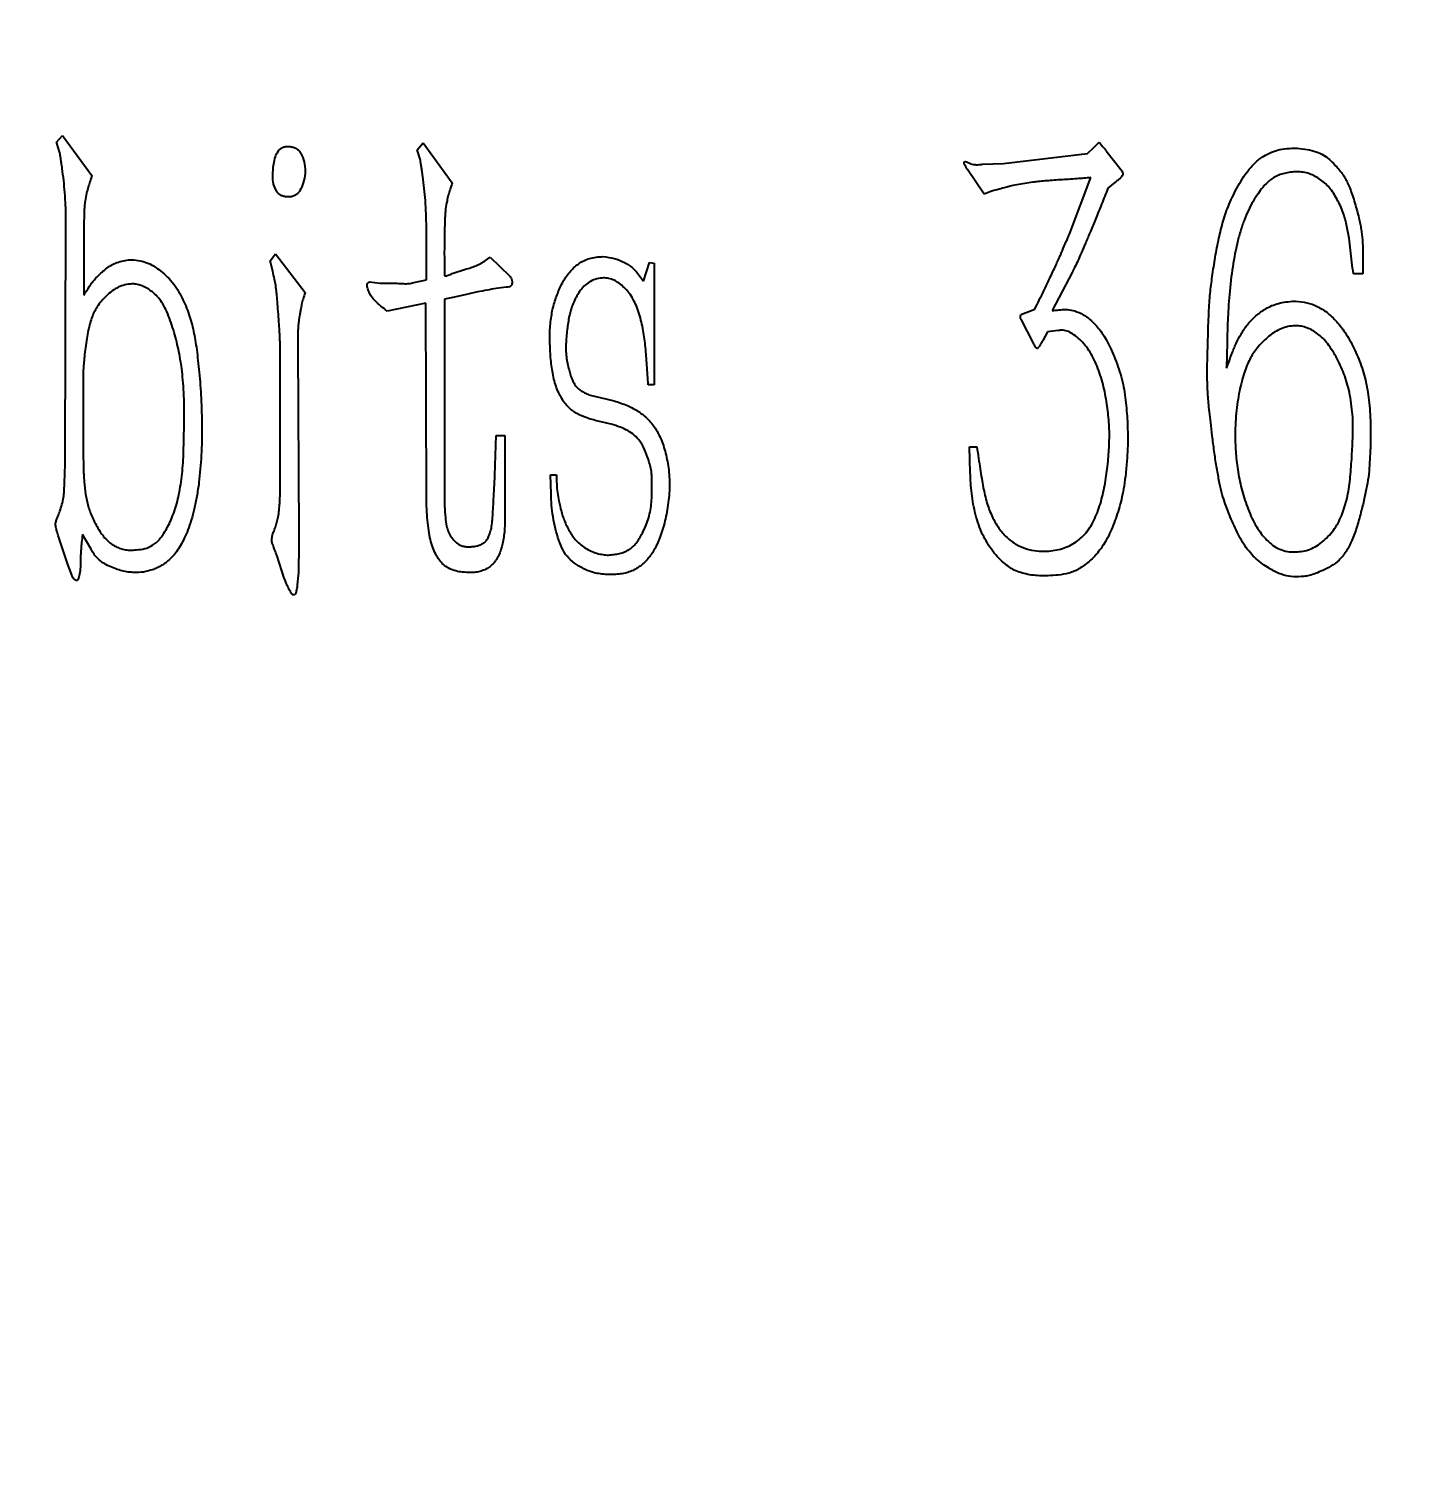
# Model space of a CAD drawing. Header units: millimetres. Extents: x 0 to 420, y 0 to 297.
# Drawn here: x 138.67 to 156.56, y 184.37 to 203.14 of the extents above; entities that cross this region are included whole.
import ezdxf

# ---------------------------------------------------------------- set-up
doc = ezdxf.new("R2010")
doc.units = ezdxf.units.MM
doc.layers.add('10', color=7, linetype='Continuous')
doc.styles.add('SLDTEXTSTYLE2', font='TXT', dxfattribs={"width": 0.7})
doc.dimstyles.new('SLDDIMSTYLE0', dxfattribs={"dimtxt": 3, "dimasz": 4.08, "dimexe": 0, "dimexo": 0.0625, "dimgap": 0.75, "dimtad": 1, "dimlfac": 0.5, "dimrnd": 1e-09, "dimzin": 12, "dimdsep": 46, "dimtxsty": 'SLDTEXTSTYLE2', "dimsah": 1, "dimcen": 0.09, "dimadec": 0, "dimazin": 3, "dimtol": 1, "dimtp": 0.01, "dimtm": 0.01, "dimtfac": 1, "dimtofl": 0, "dimtmove": 0, "dimatfit": 3, "dimfxl": 1, "dimfrac": 2, "dimtolj": 1, "dimarcsym": 0})

# ---------------------------------------------------------------- blocks, each defined once
blk = doc.blocks.new('_D')
at = {"layer": '10'}
for p, q in [((92.05, 150.02), (92.05, 268)), ((207.95, 150.02), (207.95, 268)), ((92.05, 266), (207.95, 266))]:
    blk.add_line(p, q, dxfattribs=at)
for points in [[(92.05, 266), (96.13, 265.492), (96.13, 266.508)], [(207.95, 266), (203.87, 266.508), (203.87, 265.492)]]:
    blk.add_solid(points, dxfattribs=at)
at = {"layer": '10', "char_height": 3, "attachment_point": 1, "style": 'SLDTEXTSTYLE2'}
for s, insert in [('±0.01', (150.035, 269.867)), ('57.95', (139.525, 269.867))]:
    blk.add_mtext(s, dxfattribs=dict(at, insert=insert))
blk = doc.blocks.new('_D_1')
at = {"layer": '10'}
for p, q in [((92.05, 249.98), (227, 249.98)), ((225, 249.98), (225, 150.02)), ((92.05, 150.02), (227, 150.02))]:
    blk.add_line(p, q, dxfattribs=at)
for points in [[(225, 249.98), (224.492, 245.9), (225.508, 245.9)], [(225, 150.02), (225.508, 154.1), (224.492, 154.1)]]:
    blk.add_solid(points, dxfattribs=at)
at = {"layer": '10', "char_height": 3, "attachment_point": 1, "rotation": 90, "style": 'SLDTEXTSTYLE2'}
for s, insert in [('±0.01', (221.133, 200.035)), ('49.98', (221.133, 189.525))]:
    blk.add_mtext(s, dxfattribs=dict(at, insert=insert))

msp = doc.modelspace()

# ---------------------------------------------------------------- linework, layer by layer
at = {"color": 7, "linetype": 'Continuous', "lineweight": 25}
for p, q in [((139.024, 201.666), (139.102, 201.752)), ((139.068, 201.528), (139.024, 201.666)), ((139.102, 201.752), (139.482, 201.234)), ((143.702, 201.57), (143.78, 201.657)), ((143.78, 201.657), (144.16, 201.139)), ((152.486, 201.597), (152.555, 201.666)), ((143.746, 201.432), (143.702, 201.57)), ((151.312, 201.39), (152.4, 201.519)), ((152.4, 201.519), (152.486, 201.597)), ((152.658, 201.536), (152.823, 201.329)), ((151.063, 200.992), (150.847, 201.312)), ((151.036, 201.381), (151.312, 201.39)), ((151.692, 201.148), (151.434, 201.105)), ((152.167, 200.475), (152.444, 201.208)), ((152.762, 201.148), (152.667, 201.07)), ((151.148, 201.027), (151.063, 200.992)), ((139.137, 197.558), (139.146, 200.647)), ((139.379, 200.535), (139.379, 199.681)), ((143.824, 199.879), (143.824, 200.544)), ((141.795, 200.129), (141.864, 200.216)), ((141.829, 199.991), (141.795, 200.129)), ((141.864, 200.216), (142.251, 199.715)), ((144.057, 200.147), (144.057, 199.931)), ((144.574, 200.12), (144.652, 200.173)), ((144.652, 200.173), (144.902, 199.931)), ((155.975, 200.233), (155.975, 199.957)), ((144.169, 199.966), (144.333, 200.017)), ((146.564, 199.966), (146.64, 199.862)), ((146.64, 199.862), (146.718, 200.104)), ((146.718, 200.104), (146.779, 200.095)), ((146.779, 200.095), (146.779, 198.516)), ((152.202, 199.975), (151.942, 199.482)), ((155.975, 199.957), (155.855, 199.957)), ((143.09, 199.853), (143.219, 199.837)), ((143.219, 199.837), (143.341, 199.837)), ((143.659, 199.844), (143.824, 199.879)), ((144.86, 199.784), (144.729, 199.768)), ((143.815, 199.577), (143.314, 199.474)), ((143.824, 197.066), (143.815, 199.577)), ((144.186, 199.655), (144.057, 199.629)), ((144.057, 199.629), (144.057, 197.126)), ((151.537, 199.43), (151.606, 199.457)), ((151.606, 199.457), (151.719, 199.499)), ((151.692, 199.077), (151.554, 199.344)), ((151.882, 199.206), (151.822, 199.094)), ((152.02, 199.223), (151.882, 199.206)), ((141.924, 197.54), (141.924, 199.068)), ((142.157, 199.008), (142.166, 196.583)), ((154.214, 199.068), (154.207, 198.732)), ((139.37, 198.645), (139.37, 197.662)), ((146.779, 198.516), (146.702, 198.516)), ((146.003, 198.369), (146.261, 198.309)), ((144.712, 197.342), (144.729, 197.86)), ((144.729, 197.86), (144.842, 197.86)), ((144.842, 197.86), (144.842, 197.351)), ((150.872, 197.713), (150.967, 197.713)), ((150.881, 197.377), (150.872, 197.713)), ((145.432, 197.351), (145.51, 197.351)), ((145.441, 197.101), (145.432, 197.351)), ((139.171, 196.185), (139.05, 196.548)), ((139.473, 196.385), (139.361, 196.574)), ((142.166, 196.583), (142.166, 196.272)), ((139.215, 196.074), (139.171, 196.185)), ((141.984, 195.996), (141.881, 196.307))]:
    msp.add_line(p, q, dxfattribs=at)
for points, knots in [([(152.555, 201.666), (152.557, 201.664), (152.566, 201.653), (152.585, 201.628), (152.618, 201.588), (152.644, 201.555), (152.658, 201.536)], [0, 0, 0, 0, 0.05996, 0.245803, 0.562338, 1, 1, 1, 1]), ([(139.146, 200.647), (139.145, 200.712), (139.144, 200.835), (139.133, 201.01), (139.118, 201.17), (139.101, 201.297), (139.089, 201.39), (139.08, 201.447), (139.074, 201.492), (139.07, 201.517), (139.068, 201.528)], [0, 0, 0, 0, 0.220996, 0.414856, 0.593329, 0.767975, 0.846611, 0.912379, 0.963437, 1, 1, 1, 1]), ([(141.829, 201.234), (141.831, 201.255), (141.833, 201.306), (141.841, 201.387), (141.86, 201.475), (141.891, 201.542), (141.928, 201.585), (141.965, 201.604), (142.009, 201.613), (142.058, 201.611), (142.107, 201.601), (142.15, 201.576), (142.185, 201.54), (142.218, 201.475), (142.247, 201.381), (142.25, 201.301), (142.251, 201.26)], [0, 0, 0, 0, 0.06777, 0.160259, 0.260352, 0.351112, 0.393251, 0.436228, 0.481869, 0.534653, 0.588806, 0.640325, 0.691039, 0.746758, 0.868316, 1, 1, 1, 1]), ([(143.824, 200.544), (143.823, 200.609), (143.822, 200.731), (143.811, 200.906), (143.796, 201.067), (143.778, 201.193), (143.768, 201.287), (143.758, 201.346), (143.752, 201.393), (143.748, 201.42), (143.746, 201.432)], [0, 0, 0, 0, 0.219117, 0.411328, 0.588283, 0.761444, 0.840832, 0.90604, 0.959501, 1, 1, 1, 1]), ([(153.965, 199.103), (153.967, 199.164), (153.969, 199.278), (153.976, 199.439), (153.983, 199.579), (153.997, 199.738), (154.021, 199.933), (154.059, 200.173), (154.103, 200.413), (154.151, 200.606), (154.197, 200.753), (154.241, 200.866), (154.295, 200.982), (154.355, 201.101), (154.423, 201.214), (154.497, 201.316), (154.578, 201.402), (154.664, 201.474), (154.762, 201.529), (154.871, 201.568), (154.992, 201.588), (155.077, 201.588), (155.121, 201.588)], [0, 0, 0, 0, 0.0605814, 0.113982, 0.1602113, 0.1988966, 0.273117, 0.3558303, 0.4394664, 0.5154714, 0.5532396, 0.5931907, 0.635634, 0.6803307, 0.7253593, 0.766522, 0.8054684, 0.8421771, 0.8782103, 0.9159833, 0.956363, 1, 1, 1, 1]), ([(155.121, 201.588), (155.165, 201.584), (155.25, 201.577), (155.366, 201.546), (155.465, 201.504), (155.544, 201.444), (155.606, 201.379), (155.663, 201.319), (155.708, 201.259), (155.748, 201.2), (155.78, 201.134), (155.812, 201.06), (155.842, 200.972), (155.872, 200.876), (155.899, 200.78), (155.922, 200.691), (155.94, 200.612), (155.958, 200.516), (155.973, 200.392), (155.974, 200.289), (155.975, 200.233)], [0, 0, 0, 0, 0.075447, 0.142574, 0.202576, 0.257205, 0.308164, 0.35509, 0.396746, 0.435327, 0.474971, 0.520487, 0.572456, 0.631269, 0.689674, 0.741762, 0.787569, 0.826438, 0.905548, 1, 1, 1, 1]), ([(142.251, 201.26), (142.244, 201.22), (142.231, 201.143), (142.195, 201.056), (142.156, 200.999), (142.116, 200.973), (142.07, 200.956), (142.036, 200.957), (142.019, 200.958)], [0, 0, 0, 0, 0.2856879, 0.5439849, 0.6599119, 0.7657099, 0.8768301, 1, 1, 1, 1]), ([(150.847, 201.312), (150.838, 201.325), (150.822, 201.346), (150.809, 201.376), (150.8, 201.396), (150.808, 201.417), (150.842, 201.414), (150.868, 201.396), (150.901, 201.378), (150.938, 201.376), (150.984, 201.373), (151.018, 201.378), (151.036, 201.381)], [0, 0, 0, 0, 0.132359, 0.225951, 0.28294, 0.319095, 0.396534, 0.519662, 0.605047, 0.708878, 0.841084, 1, 1, 1, 1]), ([(152.823, 201.329), (152.834, 201.314), (152.853, 201.29), (152.866, 201.252), (152.852, 201.226), (152.833, 201.204), (152.801, 201.177), (152.776, 201.159), (152.762, 201.148)], [0, 0, 0, 0, 0.2365049, 0.3930336, 0.471298, 0.5993756, 0.7736958, 1, 1, 1, 1]), ([(155.855, 199.957), (155.846, 200.008), (155.83, 200.11), (155.815, 200.266), (155.797, 200.428), (155.766, 200.599), (155.716, 200.777), (155.647, 200.918), (155.582, 201.024), (155.526, 201.095), (155.462, 201.155), (155.394, 201.205), (155.32, 201.243), (155.243, 201.271), (155.161, 201.284), (155.077, 201.283), (154.996, 201.273), (154.921, 201.254), (154.853, 201.227), (154.79, 201.192), (154.732, 201.141), (154.671, 201.077), (154.611, 200.994), (154.547, 200.895), (154.486, 200.78), (154.431, 200.649), (154.383, 200.505), (154.327, 200.29), (154.274, 200.003), (154.243, 199.709), (154.228, 199.478), (154.221, 199.323), (154.215, 199.189), (154.215, 199.106), (154.214, 199.068)], [0, 0, 0, 0, 0.036644, 0.072503, 0.109918, 0.151044, 0.194743, 0.239226, 0.261166, 0.282265, 0.302397, 0.32235, 0.341645, 0.360687, 0.379795, 0.399565, 0.419183, 0.437129, 0.454205, 0.470442, 0.487663, 0.508219, 0.532183, 0.559936, 0.59049, 0.623648, 0.65936, 0.697797, 0.779167, 0.864446, 0.905573, 0.941863, 0.973338, 1, 1, 1, 1]), ([(139.482, 201.234), (139.474, 201.207), (139.46, 201.156), (139.433, 201.081), (139.412, 200.997), (139.396, 200.914), (139.386, 200.83), (139.382, 200.746), (139.38, 200.646), (139.379, 200.573), (139.379, 200.535)], [0, 0, 0, 0, 0.11822, 0.222189, 0.335488, 0.483485, 0.577527, 0.694526, 0.836501, 1, 1, 1, 1]), ([(142.019, 200.958), (142.004, 200.959), (141.975, 200.961), (141.935, 200.975), (141.901, 201.001), (141.865, 201.049), (141.834, 201.128), (141.831, 201.197), (141.829, 201.234)], [0, 0, 0, 0, 0.119936, 0.228723, 0.33563, 0.452085, 0.705606, 1, 1, 1, 1]), ([(144.16, 201.139), (144.15, 201.111), (144.131, 201.058), (144.106, 200.979), (144.09, 200.895), (144.075, 200.824), (144.069, 200.763), (144.065, 200.715), (144.063, 200.653), (144.06, 200.578), (144.059, 200.489), (144.058, 200.387), (144.056, 200.272), (144.056, 200.19), (144.057, 200.147)], [0, 0, 0, 0, 0.091792, 0.167506, 0.245654, 0.347781, 0.382362, 0.430883, 0.492037, 0.56591, 0.655023, 0.756865, 0.871435, 1, 1, 1, 1]), ([(151.434, 201.105), (151.422, 201.102), (151.391, 201.096), (151.332, 201.078), (151.248, 201.056), (151.185, 201.037), (151.148, 201.027)], [0, 0, 0, 0, 0.119615, 0.326343, 0.618028, 1, 1, 1, 1]), ([(152.444, 201.208), (152.384, 201.203), (152.252, 201.19), (152.085, 201.18), (151.946, 201.172), (151.851, 201.164), (151.767, 201.157), (151.716, 201.151), (151.692, 201.148)], [0, 0, 0, 0, 0.240019, 0.52371, 0.666348, 0.793884, 0.904533, 1, 1, 1, 1]), ([(152.667, 201.07), (152.64, 201.001), (152.587, 200.869), (152.512, 200.681), (152.442, 200.515), (152.382, 200.367), (152.326, 200.241), (152.28, 200.133), (152.238, 200.047), (152.213, 199.997), (152.202, 199.975)], [0, 0, 0, 0, 0.188413, 0.357486, 0.50962, 0.643418, 0.759307, 0.857858, 0.937578, 1, 1, 1, 1]), ([(151.719, 199.499), (151.738, 199.539), (151.775, 199.615), (151.829, 199.725), (151.879, 199.827), (151.922, 199.921), (151.962, 200.005), (151.997, 200.081), (152.028, 200.149), (152.061, 200.224), (152.094, 200.303), (152.127, 200.38), (152.151, 200.434), (152.163, 200.463), (152.167, 200.475)], [0, 0, 0, 0, 0.122989, 0.236923, 0.342872, 0.438736, 0.52554, 0.604361, 0.673621, 0.733332, 0.833059, 0.911996, 0.966393, 1, 1, 1, 1]), ([(139.379, 199.681), (139.391, 199.701), (139.42, 199.745), (139.457, 199.805), (139.496, 199.86), (139.537, 199.907), (139.588, 199.957), (139.646, 200.01), (139.712, 200.059), (139.787, 200.1), (139.87, 200.125), (139.927, 200.134), (139.956, 200.138)], [0, 0, 0, 0, 0.09291, 0.207546, 0.275538, 0.35705, 0.448953, 0.553983, 0.663629, 0.773213, 0.884941, 1, 1, 1, 1]), ([(139.956, 200.138), (139.991, 200.139), (140.059, 200.141), (140.161, 200.118), (140.261, 200.076), (140.355, 200.014), (140.444, 199.939), (140.525, 199.854), (140.595, 199.756), (140.67, 199.616), (140.746, 199.437), (140.797, 199.25), (140.823, 199.096), (140.845, 198.969), (140.859, 198.829), (140.883, 198.62), (140.903, 198.334), (140.913, 197.975), (140.908, 197.608), (140.884, 197.366), (140.872, 197.248)], [0, 0, 0, 0, 0.0306669, 0.0616414, 0.0932496, 0.1273812, 0.1624721, 0.1977238, 0.2331481, 0.2695218, 0.3406405, 0.408146, 0.4428072, 0.481247, 0.5237042, 0.5699701, 0.6706602, 0.7810951, 0.8930444, 1, 1, 1, 1]), ([(144.333, 200.017), (144.354, 200.023), (144.399, 200.037), (144.465, 200.063), (144.525, 200.089), (144.56, 200.111), (144.574, 200.12)], [0, 0, 0, 0, 0.254484, 0.535349, 0.80214, 1, 1, 1, 1]), ([(145.425, 199.119), (145.425, 199.157), (145.426, 199.229), (145.433, 199.334), (145.448, 199.43), (145.471, 199.548), (145.517, 199.685), (145.583, 199.841), (145.673, 199.98), (145.772, 200.073), (145.863, 200.13), (145.941, 200.16), (146.026, 200.178), (146.085, 200.181), (146.115, 200.182)], [0, 0, 0, 0, 0.079839, 0.154414, 0.223169, 0.287029, 0.409803, 0.529987, 0.646461, 0.759407, 0.816809, 0.874246, 0.935442, 1, 1, 1, 1]), ([(146.115, 200.182), (146.165, 200.176), (146.262, 200.165), (146.391, 200.109), (146.496, 200.046), (146.543, 199.99), (146.564, 199.966)], [0, 0, 0, 0, 0.291036, 0.57109, 0.816244, 1, 1, 1, 1]), ([(141.924, 199.068), (141.924, 199.084), (141.923, 199.127), (141.919, 199.204), (141.91, 199.31), (141.903, 199.436), (141.893, 199.561), (141.885, 199.668), (141.875, 199.746), (141.867, 199.817), (141.852, 199.896), (141.837, 199.957), (141.829, 199.991)], [0, 0, 0, 0, 0.052292, 0.136306, 0.250781, 0.395541, 0.541772, 0.656354, 0.742184, 0.796273, 0.887199, 1, 1, 1, 1]), ([(144.057, 199.931), (144.064, 199.931), (144.077, 199.932), (144.099, 199.935), (144.128, 199.949), (144.153, 199.959), (144.169, 199.966)], [0, 0, 0, 0, 0.19392, 0.324781, 0.556488, 1, 1, 1, 1]), ([(144.902, 199.931), (144.911, 199.919), (144.928, 199.896), (144.938, 199.86), (144.935, 199.83), (144.926, 199.804), (144.898, 199.784), (144.874, 199.784), (144.86, 199.784)], [0, 0, 0, 0, 0.228946, 0.402044, 0.532958, 0.660895, 0.793707, 1, 1, 1, 1]), ([(140.026, 199.828), (139.995, 199.826), (139.934, 199.822), (139.845, 199.796), (139.763, 199.751), (139.688, 199.691), (139.622, 199.622), (139.564, 199.551), (139.518, 199.478), (139.484, 199.4), (139.457, 199.316), (139.434, 199.221), (139.414, 199.115), (139.399, 199), (139.386, 198.889), (139.378, 198.792), (139.37, 198.713), (139.37, 198.666), (139.37, 198.645)], [0, 0, 0, 0, 0.061844, 0.122441, 0.183644, 0.248803, 0.314102, 0.374317, 0.432677, 0.487017, 0.544601, 0.608879, 0.681984, 0.762264, 0.84053, 0.905778, 0.958955, 1, 1, 1, 1]), ([(140.681, 198.24), (140.68, 198.299), (140.677, 198.413), (140.665, 198.575), (140.65, 198.721), (140.624, 198.896), (140.578, 199.107), (140.517, 199.311), (140.458, 199.465), (140.407, 199.564), (140.351, 199.647), (140.287, 199.709), (140.223, 199.759), (140.157, 199.795), (140.092, 199.82), (140.047, 199.825), (140.026, 199.828)], [0, 0, 0, 0, 0.096461, 0.184759, 0.264257, 0.335757, 0.473416, 0.614043, 0.681913, 0.742089, 0.795382, 0.84344, 0.886994, 0.927344, 0.964198, 1, 1, 1, 1]), ([(143.314, 199.474), (143.287, 199.496), (143.236, 199.537), (143.164, 199.599), (143.106, 199.663), (143.072, 199.731), (143.057, 199.784), (143.051, 199.824), (143.069, 199.844), (143.083, 199.85), (143.09, 199.853)], [0, 0, 0, 0, 0.209634, 0.398669, 0.567906, 0.726288, 0.84896, 0.910551, 0.950637, 1, 1, 1, 1]), ([(143.341, 199.837), (143.374, 199.837), (143.435, 199.836), (143.522, 199.831), (143.596, 199.829), (143.639, 199.84), (143.659, 199.844)], [0, 0, 0, 0, 0.308083, 0.580399, 0.812476, 1, 1, 1, 1]), ([(144.729, 199.768), (144.691, 199.761), (144.61, 199.746), (144.481, 199.723), (144.338, 199.69), (144.238, 199.667), (144.186, 199.655)], [0, 0, 0, 0, 0.210575, 0.445056, 0.709408, 1, 1, 1, 1]), ([(146.123, 199.906), (146.092, 199.903), (146.034, 199.898), (145.953, 199.863), (145.88, 199.815), (145.804, 199.724), (145.731, 199.597), (145.678, 199.429), (145.651, 199.253), (145.636, 199.1), (145.631, 198.974), (145.639, 198.882), (145.65, 198.795), (145.666, 198.741), (145.674, 198.714)], [0, 0, 0, 0, 0.063593, 0.123714, 0.183835, 0.246272, 0.37199, 0.491154, 0.614314, 0.74801, 0.815484, 0.880392, 0.941315, 1, 1, 1, 1]), ([(146.702, 198.516), (146.696, 198.601), (146.685, 198.764), (146.668, 198.999), (146.643, 199.224), (146.597, 199.403), (146.552, 199.54), (146.506, 199.631), (146.455, 199.713), (146.393, 199.78), (146.328, 199.836), (146.261, 199.876), (146.193, 199.901), (146.146, 199.904), (146.123, 199.906)], [0, 0, 0, 0, 0.157032, 0.299222, 0.43426, 0.571414, 0.6378, 0.6998, 0.758674, 0.81468, 0.866928, 0.914345, 0.957445, 1, 1, 1, 1]), ([(142.251, 199.715), (142.241, 199.687), (142.223, 199.636), (142.206, 199.572), (142.197, 199.521), (142.187, 199.477), (142.18, 199.422), (142.168, 199.358), (142.16, 199.284), (142.155, 199.2), (142.153, 199.107), (142.156, 199.042), (142.157, 199.008)], [0, 0, 0, 0, 0.126153, 0.227225, 0.276126, 0.339691, 0.417277, 0.507453, 0.611493, 0.727469, 0.857485, 1, 1, 1, 1]), ([(154.207, 198.732), (154.228, 198.792), (154.267, 198.901), (154.326, 199.051), (154.393, 199.179), (154.471, 199.296), (154.572, 199.405), (154.676, 199.484), (154.773, 199.539), (154.859, 199.571), (154.956, 199.592), (155.025, 199.599), (155.061, 199.603)], [0, 0, 0, 0, 0.146371, 0.264568, 0.369367, 0.475503, 0.587405, 0.707873, 0.772538, 0.842348, 0.91742, 1, 1, 1, 1]), ([(155.061, 199.603), (155.113, 199.601), (155.211, 199.597), (155.353, 199.554), (155.486, 199.48), (155.588, 199.389), (155.671, 199.299), (155.732, 199.217), (155.791, 199.123), (155.867, 198.984), (155.95, 198.794), (156.009, 198.59), (156.04, 198.418), (156.06, 198.279), (156.071, 198.131), (156.077, 197.924), (156.074, 197.665), (156.06, 197.459), (156.053, 197.359)], [0, 0, 0, 0, 0.056822, 0.108059, 0.161062, 0.222789, 0.257576, 0.295017, 0.335003, 0.378779, 0.469544, 0.562116, 0.610674, 0.661703, 0.716155, 0.77375, 0.889356, 1, 1, 1, 1]), ([(151.554, 199.344), (151.544, 199.36), (151.526, 199.387), (151.534, 199.417), (151.537, 199.43)], [0, 0, 0, 0, 0.57363, 1, 1, 1, 1]), ([(151.942, 199.482), (151.973, 199.485), (152.032, 199.49), (152.122, 199.499), (152.219, 199.486), (152.305, 199.452), (152.378, 199.41), (152.436, 199.367), (152.492, 199.313), (152.549, 199.248), (152.606, 199.171), (152.658, 199.078), (152.713, 198.971), (152.781, 198.809), (152.855, 198.592), (152.9, 198.319), (152.922, 198.045), (152.925, 197.863), (152.927, 197.773)], [0, 0, 0, 0, 0.041284, 0.079066, 0.120527, 0.17189, 0.201587, 0.233473, 0.26823, 0.306288, 0.348803, 0.396432, 0.449585, 0.509234, 0.63247, 0.756101, 0.878813, 1, 1, 1, 1]), ([(152.658, 198.24), (152.645, 198.324), (152.617, 198.491), (152.555, 198.691), (152.493, 198.841), (152.437, 198.941), (152.375, 199.031), (152.304, 199.106), (152.232, 199.168), (152.16, 199.209), (152.088, 199.23), (152.043, 199.225), (152.02, 199.223)], [0, 0, 0, 0, 0.20192, 0.399149, 0.494386, 0.584109, 0.669361, 0.752038, 0.827878, 0.892357, 0.947579, 1, 1, 1, 1]), ([(155.07, 199.284), (155.04, 199.28), (154.98, 199.27), (154.894, 199.239), (154.812, 199.193), (154.712, 199.114), (154.603, 199.003), (154.518, 198.875), (154.469, 198.763), (154.433, 198.666), (154.401, 198.555), (154.372, 198.431), (154.348, 198.294), (154.33, 198.147), (154.32, 197.99), (154.319, 197.881), (154.318, 197.826)], [0, 0, 0, 0, 0.050251, 0.101185, 0.152764, 0.207876, 0.314667, 0.412927, 0.463213, 0.521179, 0.585276, 0.657319, 0.735095, 0.818006, 0.906221, 1, 1, 1, 1]), ([(155.795, 198.456), (155.771, 198.535), (155.725, 198.691), (155.636, 198.873), (155.553, 199.003), (155.492, 199.088), (155.424, 199.153), (155.357, 199.206), (155.286, 199.243), (155.216, 199.271), (155.143, 199.284), (155.094, 199.284), (155.07, 199.284)], [0, 0, 0, 0, 0.207689, 0.412675, 0.509614, 0.597398, 0.675945, 0.747553, 0.813655, 0.877145, 0.938492, 1, 1, 1, 1]), ([(146.744, 197.393), (146.732, 197.445), (146.71, 197.542), (146.658, 197.674), (146.601, 197.785), (146.524, 197.866), (146.436, 197.926), (146.334, 197.972), (146.211, 198.01), (146.069, 198.041), (145.921, 198.08), (145.803, 198.125), (145.721, 198.177), (145.665, 198.227), (145.614, 198.286), (145.568, 198.357), (145.529, 198.436), (145.497, 198.523), (145.471, 198.618), (145.447, 198.752), (145.43, 198.92), (145.426, 199.055), (145.425, 199.119)], [0, 0, 0, 0, 0.0656366, 0.1241529, 0.1751281, 0.2193414, 0.261946, 0.3062575, 0.3580081, 0.4212044, 0.4871139, 0.5478942, 0.577423, 0.6078131, 0.6400962, 0.6749082, 0.7116181, 0.7499866, 0.790071, 0.8331762, 0.9194402, 1, 1, 1, 1]), ([(151.822, 199.094), (151.814, 199.08), (151.8, 199.055), (151.781, 199.023), (151.766, 199.004), (151.754, 198.988), (151.738, 198.993), (151.727, 199.012), (151.71, 199.04), (151.698, 199.063), (151.692, 199.077)], [0, 0, 0, 0, 0.207379, 0.361512, 0.470432, 0.536011, 0.58092, 0.66599, 0.805157, 1, 1, 1, 1]), ([(155.208, 196.031), (155.165, 196.027), (155.079, 196.02), (154.97, 196.039), (154.883, 196.07), (154.813, 196.106), (154.734, 196.15), (154.653, 196.207), (154.57, 196.274), (154.496, 196.357), (154.427, 196.449), (154.349, 196.588), (154.266, 196.773), (154.189, 196.965), (154.139, 197.135), (154.106, 197.287), (154.074, 197.464), (154.046, 197.656), (154.022, 197.846), (154.002, 198.017), (153.985, 198.159), (153.969, 198.309), (153.958, 198.477), (153.955, 198.674), (153.958, 198.882), (153.963, 199.026), (153.965, 199.103)], [0, 0, 0, 0, 0.0353425, 0.0704647, 0.089375, 0.1107981, 0.1353883, 0.1630307, 0.1925778, 0.2225195, 0.2537796, 0.2865239, 0.3536324, 0.4199308, 0.4560009, 0.498667, 0.5477043, 0.6031856, 0.6581777, 0.7050166, 0.7440932, 0.7753709, 0.8293307, 0.8817889, 0.9373879, 1, 1, 1, 1]), ([(145.674, 198.714), (145.68, 198.69), (145.69, 198.643), (145.717, 198.581), (145.744, 198.525), (145.78, 198.48), (145.824, 198.444), (145.875, 198.412), (145.935, 198.387), (145.979, 198.375), (146.003, 198.369)], [0, 0, 0, 0, 0.14766, 0.280248, 0.399029, 0.507797, 0.616219, 0.730941, 0.858904, 1, 1, 1, 1]), ([(155.13, 196.35), (155.161, 196.353), (155.224, 196.359), (155.315, 196.392), (155.403, 196.441), (155.485, 196.508), (155.56, 196.587), (155.627, 196.675), (155.681, 196.772), (155.737, 196.914), (155.789, 197.108), (155.817, 197.359), (155.835, 197.622), (155.849, 197.892), (155.845, 198.173), (155.812, 198.36), (155.795, 198.456)], [0, 0, 0, 0, 0.038746, 0.077659, 0.118622, 0.162394, 0.208143, 0.252841, 0.298043, 0.344036, 0.440982, 0.545473, 0.655135, 0.765666, 0.87982, 1, 1, 1, 1]), ([(140.06, 196.376), (140.097, 196.379), (140.171, 196.385), (140.258, 196.425), (140.325, 196.473), (140.373, 196.527), (140.421, 196.594), (140.468, 196.675), (140.512, 196.767), (140.552, 196.868), (140.586, 196.978), (140.614, 197.098), (140.637, 197.226), (140.654, 197.363), (140.668, 197.509), (140.674, 197.71), (140.679, 197.955), (140.681, 198.148), (140.681, 198.24)], [0, 0, 0, 0, 0.051564, 0.104016, 0.133209, 0.166788, 0.205475, 0.249362, 0.297991, 0.348967, 0.403112, 0.460517, 0.52155, 0.58637, 0.655111, 0.727855, 0.870848, 1, 1, 1, 1]), ([(146.261, 198.309), (146.318, 198.29), (146.428, 198.255), (146.575, 198.174), (146.703, 198.077), (146.784, 197.972), (146.838, 197.877), (146.876, 197.795), (146.907, 197.703), (146.945, 197.567), (146.977, 197.379), (146.978, 197.224), (146.978, 197.144)], [0, 0, 0, 0, 0.120925, 0.2307464, 0.3354609, 0.4401754, 0.4953353, 0.5546483, 0.6198303, 0.6899634, 0.8391371, 1, 1, 1, 1]), ([(151.873, 196.358), (151.908, 196.361), (151.977, 196.367), (152.077, 196.389), (152.169, 196.428), (152.255, 196.477), (152.332, 196.541), (152.402, 196.617), (152.461, 196.706), (152.527, 196.844), (152.591, 197.033), (152.64, 197.274), (152.671, 197.519), (152.686, 197.763), (152.688, 198.004), (152.668, 198.161), (152.658, 198.24)], [0, 0, 0, 0, 0.046274, 0.090632, 0.133654, 0.177141, 0.220596, 0.265462, 0.31198, 0.361401, 0.46589, 0.574259, 0.683983, 0.791336, 0.896236, 1, 1, 1, 1]), ([(150.967, 197.713), (150.974, 197.663), (150.988, 197.568), (151.008, 197.43), (151.029, 197.304), (151.053, 197.156), (151.092, 196.989), (151.158, 196.809), (151.247, 196.657), (151.352, 196.532), (151.475, 196.442), (151.607, 196.384), (151.741, 196.357), (151.83, 196.358), (151.873, 196.358)], [0, 0, 0, 0, 0.082835, 0.158637, 0.228899, 0.292135, 0.405992, 0.51022, 0.605388, 0.694302, 0.77698, 0.854168, 0.928504, 1, 1, 1, 1]), ([(152.927, 197.773), (152.923, 197.702), (152.917, 197.568), (152.901, 197.378), (152.878, 197.211), (152.844, 197.023), (152.784, 196.816), (152.71, 196.624), (152.639, 196.486), (152.58, 196.395), (152.515, 196.313), (152.445, 196.241), (152.372, 196.183), (152.302, 196.132), (152.23, 196.096), (152.138, 196.066), (152.025, 196.046), (151.935, 196.041), (151.891, 196.039)], [0, 0, 0, 0, 0.094547, 0.179609, 0.254249, 0.319056, 0.434284, 0.542006, 0.592626, 0.640739, 0.687281, 0.731921, 0.773938, 0.811957, 0.847565, 0.879938, 0.941286, 1, 1, 1, 1]), ([(154.318, 197.826), (154.32, 197.749), (154.326, 197.591), (154.358, 197.352), (154.414, 197.11), (154.481, 196.911), (154.547, 196.759), (154.607, 196.656), (154.672, 196.563), (154.746, 196.483), (154.827, 196.414), (154.921, 196.372), (155.023, 196.346), (155.093, 196.349), (155.13, 196.35)], [0, 0, 0, 0, 0.1240562, 0.2546036, 0.3888495, 0.5255507, 0.5927161, 0.6562377, 0.7169719, 0.7759166, 0.8322471, 0.8870557, 0.9414869, 1, 1, 1, 1]), ([(139.05, 196.548), (139.044, 196.568), (139.033, 196.603), (139.02, 196.65), (139.013, 196.685), (139.01, 196.718), (139.021, 196.758), (139.043, 196.812), (139.071, 196.881), (139.095, 196.964), (139.116, 197.052), (139.123, 197.133), (139.126, 197.211), (139.13, 197.3), (139.133, 197.419), (139.136, 197.508), (139.137, 197.558)], [0, 0, 0, 0, 0.059605, 0.107117, 0.141155, 0.163503, 0.204109, 0.259823, 0.332803, 0.419479, 0.510908, 0.596881, 0.653958, 0.739572, 0.854917, 1, 1, 1, 1]), ([(139.37, 197.662), (139.371, 197.589), (139.372, 197.455), (139.38, 197.266), (139.399, 197.099), (139.43, 196.942), (139.488, 196.788), (139.555, 196.662), (139.62, 196.566), (139.673, 196.504), (139.73, 196.455), (139.79, 196.416), (139.853, 196.391), (139.92, 196.375), (139.989, 196.37), (140.036, 196.374), (140.06, 196.376)], [0, 0, 0, 0, 0.131818, 0.244364, 0.343508, 0.43778, 0.53442, 0.641591, 0.696213, 0.745661, 0.790734, 0.832892, 0.873924, 0.914543, 0.956522, 1, 1, 1, 1]), ([(141.821, 196.539), (141.822, 196.549), (141.828, 196.577), (141.849, 196.625), (141.869, 196.686), (141.89, 196.753), (141.905, 196.829), (141.916, 196.914), (141.921, 196.997), (141.924, 197.057), (141.924, 197.098), (141.924, 197.13), (141.924, 197.172), (141.924, 197.225), (141.924, 197.288), (141.924, 197.363), (141.924, 197.448), (141.924, 197.508), (141.924, 197.54)], [0, 0, 0, 0, 0.029663, 0.084682, 0.15284, 0.218626, 0.293268, 0.382211, 0.470653, 0.540012, 0.560176, 0.591682, 0.63327, 0.68494, 0.747952, 0.821046, 0.905482, 1, 1, 1, 1]), ([(144.842, 197.351), (144.842, 197.284), (144.842, 197.161), (144.842, 196.992), (144.841, 196.854), (144.843, 196.714), (144.835, 196.562), (144.805, 196.421), (144.771, 196.317), (144.734, 196.251), (144.692, 196.194), (144.64, 196.149), (144.581, 196.115), (144.516, 196.094), (144.444, 196.08), (144.393, 196.081), (144.367, 196.082)], [0, 0, 0, 0, 0.130289, 0.239832, 0.329458, 0.398337, 0.513102, 0.625082, 0.677836, 0.726118, 0.7711, 0.815208, 0.858337, 0.902163, 0.949371, 1, 1, 1, 1]), ([(144.427, 196.419), (144.447, 196.421), (144.483, 196.425), (144.534, 196.444), (144.577, 196.471), (144.612, 196.509), (144.639, 196.56), (144.66, 196.625), (144.675, 196.705), (144.683, 196.799), (144.688, 196.91), (144.697, 197.038), (144.704, 197.185), (144.709, 197.288), (144.712, 197.342)], [0, 0, 0, 0, 0.055151, 0.104194, 0.151563, 0.197837, 0.250415, 0.31437, 0.390847, 0.479657, 0.583981, 0.70651, 0.844758, 1, 1, 1, 1]), ([(145.51, 197.351), (145.511, 197.31), (145.513, 197.233), (145.521, 197.119), (145.544, 197), (145.573, 196.866), (145.624, 196.72), (145.687, 196.599), (145.753, 196.51), (145.812, 196.451), (145.879, 196.4), (145.954, 196.36), (146.032, 196.329), (146.11, 196.313), (146.186, 196.305), (146.236, 196.312), (146.261, 196.316)], [0, 0, 0, 0, 0.084298, 0.158278, 0.235763, 0.333058, 0.441041, 0.554519, 0.611568, 0.668664, 0.725713, 0.784622, 0.842972, 0.896855, 0.948823, 1, 1, 1, 1]), ([(146.261, 196.316), (146.284, 196.319), (146.33, 196.326), (146.393, 196.347), (146.451, 196.375), (146.501, 196.414), (146.547, 196.462), (146.588, 196.524), (146.629, 196.596), (146.668, 196.679), (146.702, 196.77), (146.728, 196.866), (146.743, 196.967), (146.749, 197.069), (146.749, 197.165), (146.749, 197.253), (146.749, 197.327), (146.746, 197.373), (146.744, 197.393)], [0, 0, 0, 0, 0.0548657, 0.1054565, 0.1537384, 0.2006542, 0.2506416, 0.3070055, 0.3703083, 0.4418747, 0.5173457, 0.5944768, 0.671932, 0.7515822, 0.8281429, 0.8948827, 0.9527976, 1, 1, 1, 1]), ([(151.891, 196.039), (151.854, 196.039), (151.782, 196.038), (151.677, 196.046), (151.582, 196.066), (151.492, 196.092), (151.408, 196.134), (151.328, 196.194), (151.248, 196.268), (151.171, 196.358), (151.1, 196.462), (151.038, 196.577), (150.987, 196.701), (150.936, 196.878), (150.893, 197.104), (150.885, 197.287), (150.881, 197.377)], [0, 0, 0, 0, 0.059202, 0.1138979, 0.1653534, 0.2125899, 0.260728, 0.312267, 0.3698766, 0.4328498, 0.4996522, 0.5676799, 0.6382674, 0.7112756, 0.8577375, 1, 1, 1, 1]), ([(156.053, 197.359), (156.045, 197.307), (156.028, 197.199), (155.993, 197.032), (155.949, 196.855), (155.899, 196.674), (155.841, 196.503), (155.765, 196.356), (155.673, 196.241), (155.566, 196.162), (155.46, 196.11), (155.366, 196.07), (155.284, 196.041), (155.231, 196.034), (155.208, 196.031)], [0, 0, 0, 0, 0.0925181, 0.1918805, 0.2989686, 0.412455, 0.5213401, 0.6164255, 0.7009367, 0.7778682, 0.8478225, 0.9071742, 0.958293, 1, 1, 1, 1]), ([(140.872, 197.248), (140.863, 197.187), (140.846, 197.073), (140.813, 196.91), (140.775, 196.765), (140.732, 196.638), (140.684, 196.529), (140.636, 196.433), (140.584, 196.352), (140.512, 196.267), (140.415, 196.183), (140.286, 196.119), (140.157, 196.083), (140.074, 196.082), (140.034, 196.082)], [0, 0, 0, 0, 0.115131, 0.219716, 0.31404, 0.398489, 0.47328, 0.540393, 0.601035, 0.654853, 0.751025, 0.842308, 0.925667, 1, 1, 1, 1]), ([(144.057, 197.126), (144.058, 197.065), (144.059, 196.954), (144.066, 196.807), (144.082, 196.696), (144.108, 196.6), (144.16, 196.521), (144.218, 196.46), (144.273, 196.428), (144.32, 196.418), (144.372, 196.412), (144.408, 196.417), (144.427, 196.419)], [0, 0, 0, 0, 0.199063, 0.358296, 0.478505, 0.560713, 0.679233, 0.781852, 0.830716, 0.882002, 0.937561, 1, 1, 1, 1]), ([(146.978, 197.144), (146.97, 197.061), (146.955, 196.899), (146.909, 196.705), (146.864, 196.564), (146.828, 196.471), (146.789, 196.39), (146.734, 196.3), (146.655, 196.205), (146.558, 196.134), (146.473, 196.092), (146.4, 196.073), (146.32, 196.057), (146.264, 196.056), (146.235, 196.056)], [0, 0, 0, 0, 0.171432, 0.332808, 0.407082, 0.474531, 0.535833, 0.591087, 0.690806, 0.786324, 0.834747, 0.885596, 0.940572, 1, 1, 1, 1]), ([(144.367, 196.082), (144.334, 196.083), (144.272, 196.085), (144.184, 196.104), (144.108, 196.138), (144.041, 196.183), (143.987, 196.245), (143.941, 196.32), (143.903, 196.409), (143.872, 196.512), (143.852, 196.631), (143.835, 196.763), (143.827, 196.91), (143.825, 197.012), (143.824, 197.066)], [0, 0, 0, 0, 0.0772192, 0.1459285, 0.210451, 0.2715289, 0.3338645, 0.4021792, 0.4774744, 0.5610586, 0.6546852, 0.759572, 0.8738711, 1, 1, 1, 1]), ([(146.235, 196.056), (146.206, 196.055), (146.148, 196.054), (146.062, 196.065), (145.98, 196.082), (145.881, 196.119), (145.774, 196.176), (145.666, 196.262), (145.591, 196.373), (145.537, 196.503), (145.497, 196.648), (145.465, 196.801), (145.445, 196.953), (145.443, 197.053), (145.441, 197.101)], [0, 0, 0, 0, 0.058827, 0.116354, 0.171375, 0.22666, 0.327364, 0.413927, 0.498369, 0.592294, 0.694295, 0.800469, 0.904418, 1, 1, 1, 1]), ([(139.361, 196.574), (139.357, 196.54), (139.349, 196.476), (139.342, 196.386), (139.336, 196.307), (139.335, 196.222), (139.334, 196.133), (139.322, 196.056), (139.31, 196.009), (139.301, 195.987), (139.289, 195.973), (139.279, 195.976), (139.275, 195.978)], [0, 0, 0, 0, 0.165511, 0.309952, 0.437684, 0.544612, 0.721528, 0.865177, 0.918552, 0.957179, 0.979034, 1, 1, 1, 1]), ([(140.034, 196.082), (140.008, 196.083), (139.954, 196.085), (139.873, 196.101), (139.789, 196.127), (139.706, 196.162), (139.627, 196.205), (139.561, 196.258), (139.508, 196.317), (139.485, 196.362), (139.473, 196.385)], [0, 0, 0, 0, 0.11876, 0.241351, 0.371348, 0.510153, 0.646247, 0.77133, 0.887854, 1, 1, 1, 1]), ([(141.881, 196.307), (141.873, 196.328), (141.86, 196.364), (141.84, 196.412), (141.831, 196.447), (141.818, 196.473), (141.815, 196.504), (141.819, 196.527), (141.821, 196.539)], [0, 0, 0, 0, 0.273716, 0.481148, 0.630379, 0.71509, 0.841912, 1, 1, 1, 1]), ([(142.166, 196.272), (142.166, 196.208), (142.165, 196.091), (142.152, 195.955), (142.142, 195.866), (142.13, 195.826), (142.124, 195.794), (142.11, 195.79), (142.106, 195.789)], [0, 0, 0, 0, 0.38374, 0.706848, 0.831751, 0.919184, 0.972267, 1, 1, 1, 1]), ([(139.275, 195.978), (139.273, 195.979), (139.266, 195.985), (139.248, 195.997), (139.229, 196.029), (139.22, 196.057), (139.215, 196.074)], [0, 0, 0, 0, 0.055032, 0.235552, 0.543929, 1, 1, 1, 1]), ([(142.106, 195.789), (142.1, 195.79), (142.088, 195.791), (142.071, 195.809), (142.055, 195.841), (142.029, 195.885), (142.005, 195.94), (141.991, 195.978), (141.984, 195.996)], [0, 0, 0, 0, 0.068925, 0.145726, 0.277741, 0.506574, 0.76781, 1, 1, 1, 1])]:
    msp.add_open_spline(points, degree=3, knots=knots, dxfattribs=at)

# ---------------------------------------------------------------- dimensions: what is measured, and where the dimension line sits
at = {"layer": '10'}
dim = msp.add_linear_dim(base=(207.95, 266), p1=(92.05, 150.02), p2=(207.95, 150.02), dimstyle='SLDDIMSTYLE0', dxfattribs=at)
dim.commit()
dim.dimension.update_dxf_attribs({"geometry": '_D', "text_midpoint": (150, 266), "dimtype": 160})
dim = msp.add_linear_dim(base=(225, 150.02), p1=(92.05, 249.98), p2=(92.05, 150.02), angle=90, dimstyle='SLDDIMSTYLE0', dxfattribs=at)
dim.commit()
dim.dimension.update_dxf_attribs({"geometry": '_D_1', "text_midpoint": (225, 200), "dimtype": 160})

doc.saveas('drawing.dxf')
